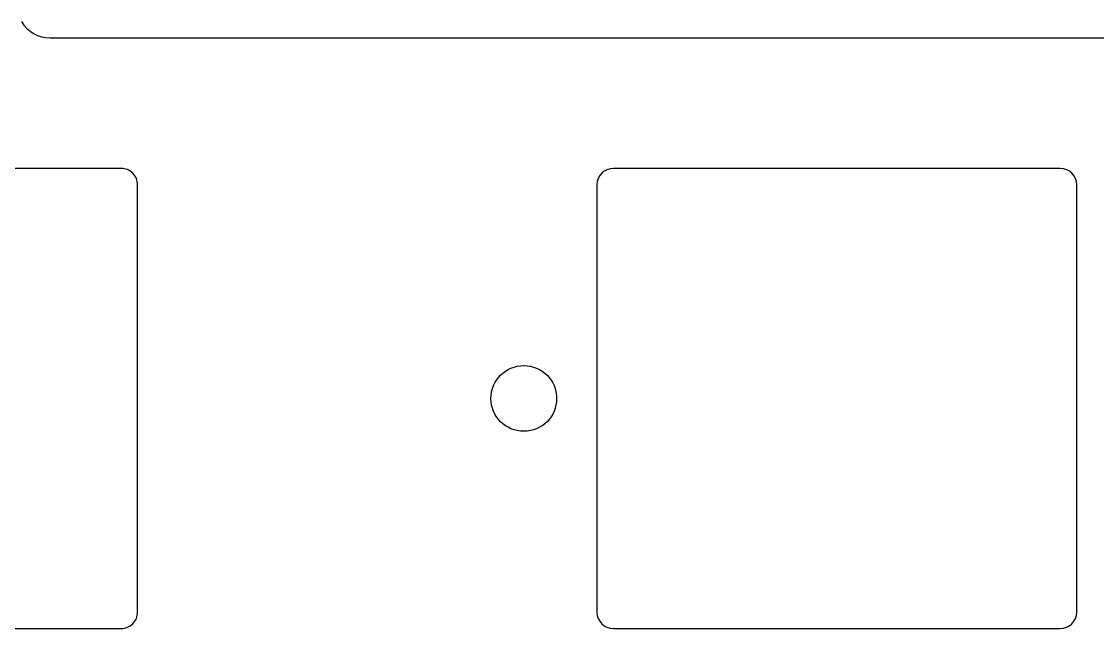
# Model space of a CAD drawing. Header units: millimetres. Extents: x -10 to 339, y -116 to 17.
# Drawn here: x 99.02 to 131.76, y -7 to 11.47 of the extents above; entities that cross this region are included whole.
import ezdxf

# ---------------------------------------------------------------- set-up
doc = ezdxf.new("R2010")
doc.units = ezdxf.units.MM
doc.layers.get('0').update_dxf_attribs({"linetype": 'CONTINUOUS'})
doc.layers.add('BLACK', color=7, linetype='CONTINUOUS')

msp = doc.modelspace()

# ---------------------------------------------------------------- linework, layer by layer
msp.add_line((99.883601, 10.968751), (141.82765, 10.968751))
msp.add_lwpolyline([(87.95, 6.5), (87.95, -6.5, 0.414212), (88.45, -7), (102.05, -7, 0.414214), (102.55, -6.5), (102.55, 6.5, 0.414214), (102.05, 7), (88.45, 7, 0.414212)], format="xyb", close=True)
msp.add_arc((99.883369, 11.968751), 1, 210, 270)
at = {"layer": 'BLACK', "linetype": 'Continuous'}
for p, q in [((130.625, 7), (117.025, 7)), ((116.525, 6.5), (116.525, -6.5)), ((131.125, -6.5), (131.125, 6.5)), ((117.025, -7), (130.625, -7))]:
    msp.add_line(p, q, dxfattribs=at)
at = {"layer": 'BLACK'}
msp.add_circle((114.3, 0), 1, dxfattribs=at)
for centre, start, end in [((117.025, 6.5), 90, 180), ((130.625, 6.5), 0, 90), ((117.025, -6.5), 180, 270), ((130.625, -6.5), 270, 0)]:
    msp.add_arc(centre, 0.5, start, end, dxfattribs=at)

doc.saveas('drawing.dxf')
